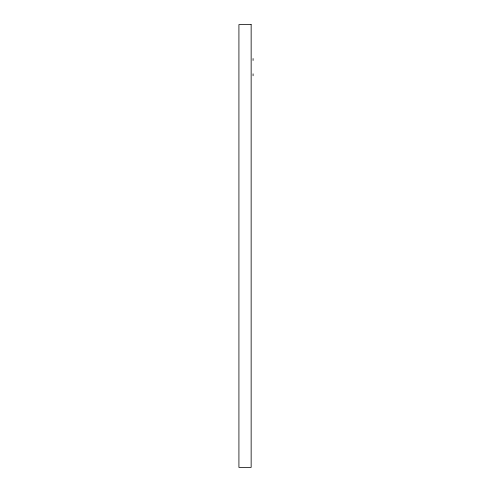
<?xml version="1.0" encoding="UTF-8"?>
<svg xmlns="http://www.w3.org/2000/svg" width="492" height="492" viewBox="0 0 492 492"><rect width="100%" height="100%" fill="white"/><g stroke="black" fill="none" stroke-linecap="round" stroke-linejoin="round"><path stroke-width="0.74" d="M253.079 58.548L253.079 60.473M253.079 73.825L253.079 75.75M251.148 24.6L238.921 24.6L238.921 467.4L251.148 467.4L251.148 24.6"/></g></svg>
